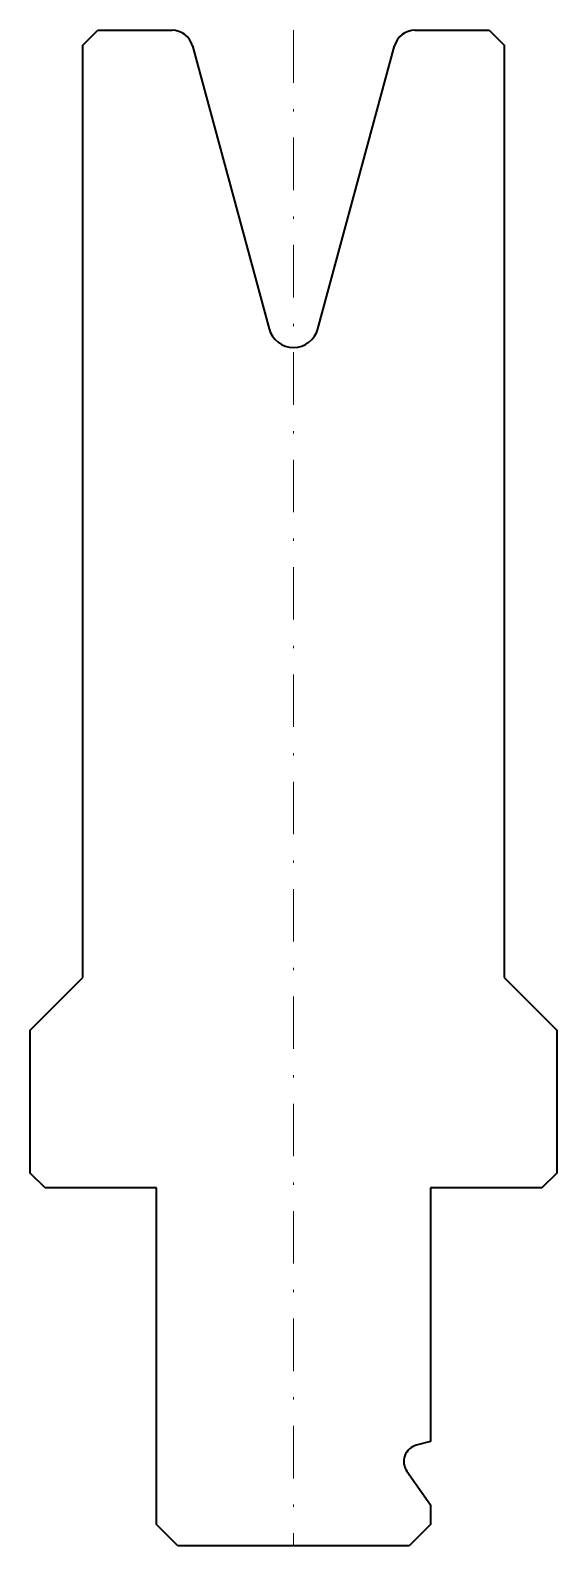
# Model space of a CAD drawing. Header units: millimetres. Extents: x -12.5 to 12.5, y -72 to 0.
import ezdxf

# ---------------------------------------------------------------- set-up
doc = ezdxf.new("R2010")
doc.units = ezdxf.units.MM
doc.header["$LTSCALE"] = 5
doc.linetypes.add('AUSGEZOGEN', pattern=[0])
doc.linetypes.add('DASHDOT', pattern=[1, 0.5, -0.25, 0, -0.25])
doc.layers.add('2', color=7, linetype='Continuous')

msp = doc.modelspace()

# ---------------------------------------------------------------- linework, layer by layer
at = {"layer": '2', "color": 7, "linetype": 'AUSGEZOGEN', "lineweight": 35}
for p, q in [((-9.996, -0.7), (-9.296, 0)), ((-9.296, 0), (-5.763, 0)), ((5.772, 0), (9.304, 0)), ((9.304, 0), (10.004, -0.7)), ((-9.996, -45), (-9.996, -0.7)), ((10.004, -0.7), (10.004, -45)), ((-4.798, -0.738), (-1.154, -14.181)), ((1.163, -14.181), (4.807, -0.738)), ((-12.496, -47.5), (-9.996, -45)), ((10.004, -45), (12.504, -47.5)), ((-12.496, -54.3), (-12.496, -47.5)), ((12.504, -47.5), (12.504, -54.3)), ((-11.796, -55), (-12.496, -54.3)), ((12.504, -54.3), (11.804, -55)), ((-6.496, -55), (-11.796, -55)), ((-6.496, -71), (-6.496, -55)), ((11.804, -55), (6.504, -55)), ((6.504, -55), (6.504, -67.049)), ((6.504, -67.049), (5.837, -67.228)), ((5.389, -68.46), (6.504, -70.053)), ((6.504, -70.053), (6.504, -71)), ((-5.496, -72), (-6.496, -71)), ((6.504, -71), (5.504, -72)), ((5.504, -72), (-5.496, -72))]:
    msp.add_line(p, q, dxfattribs=at)
at = {"layer": '2', "color": 7, "linetype": 'DASHDOT', "lineweight": 18}
msp.add_line((0, 0), (0, -72), dxfattribs=at)
at = {"layer": '2', "color": 7, "linetype": 'AUSGEZOGEN', "lineweight": 35}
for centre, radius, start, end in [((-5.763, -1), 1, 15.16667, 90), ((5.772, -1), 1, 90, 164.83333), ((0.004, -13.867), 1.2, 195.16667, 344.83333), ((6.044, -68.001), 0.8, 105, 215)]:
    msp.add_arc(centre, radius, start, end, dxfattribs=at)

doc.saveas('drawing.dxf')
